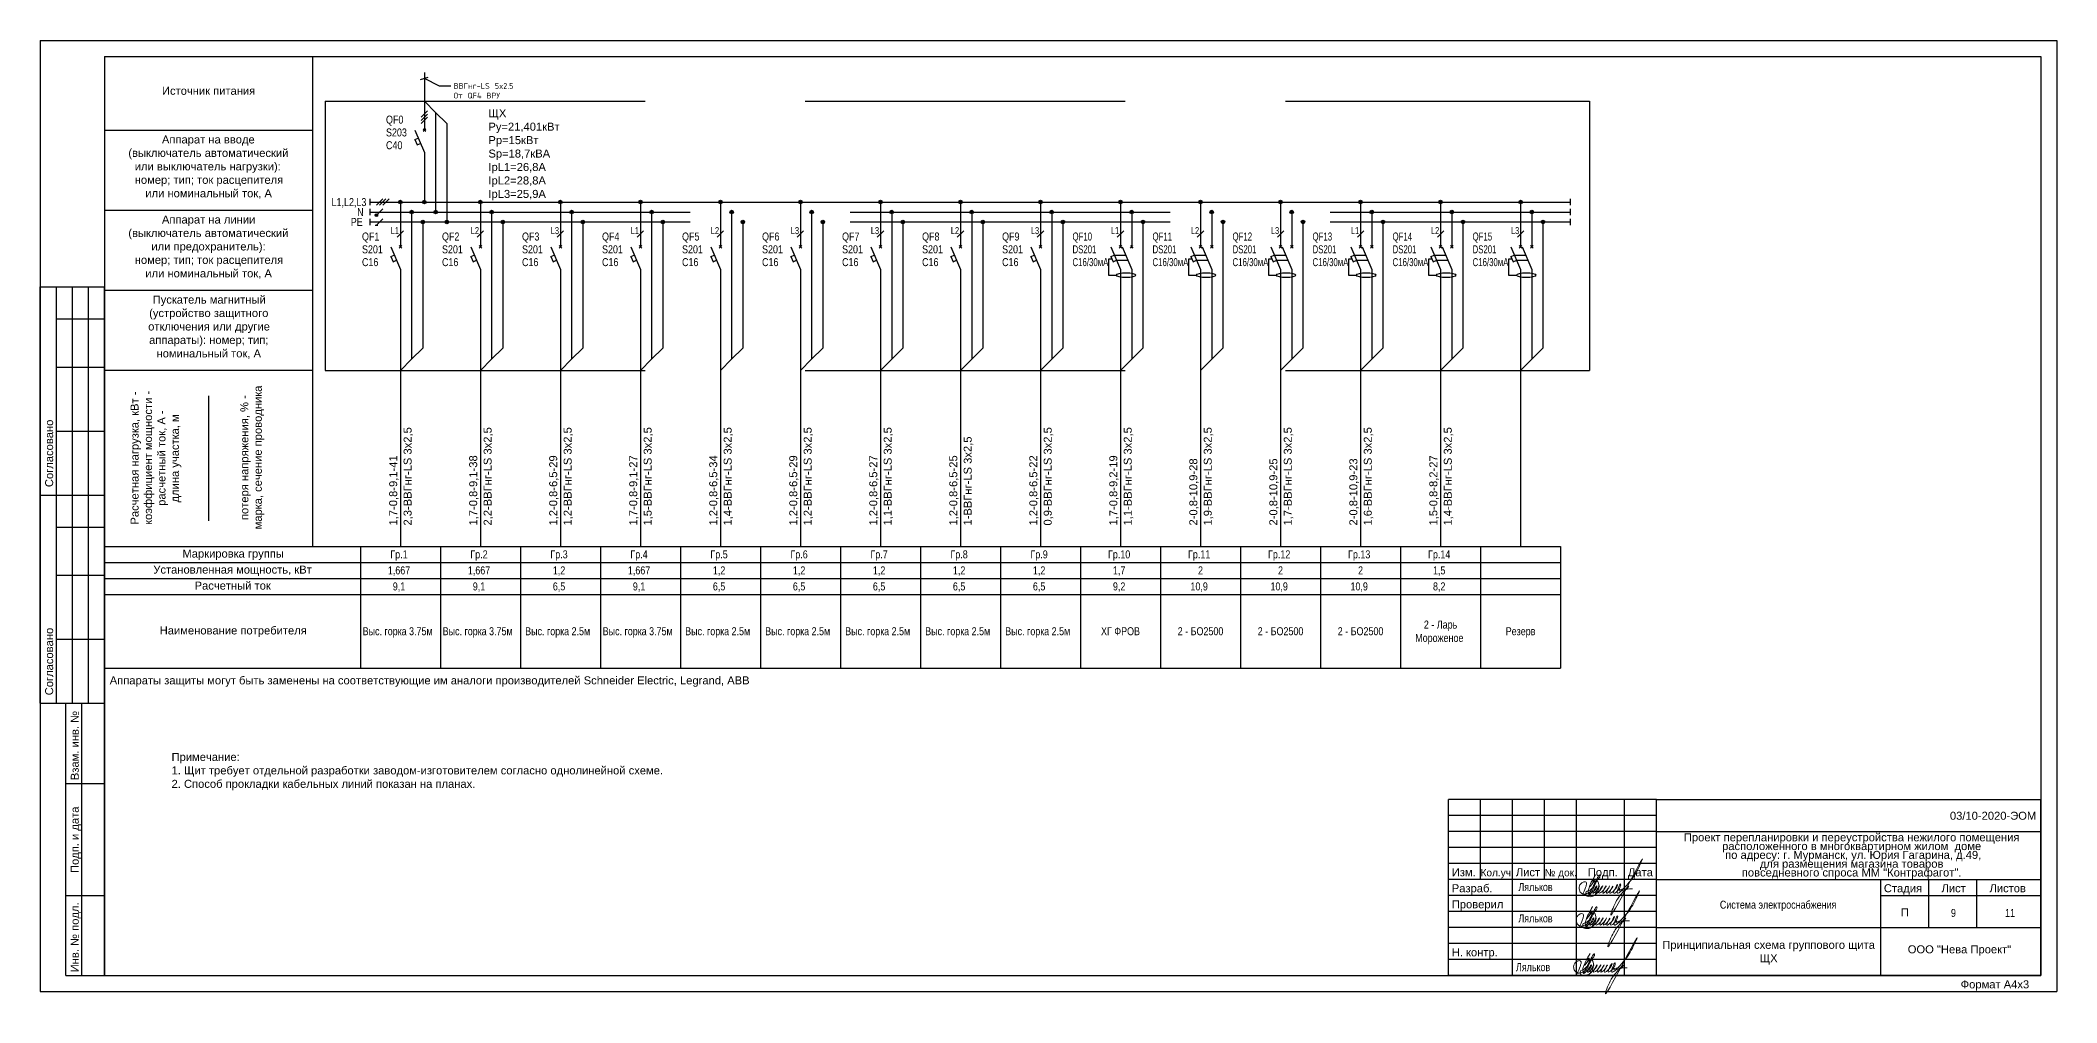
# Model space of a CAD drawing. Header units: metres. Extents: x -472 to 201, y -446 to -235.
# Drawn here: x 130.7 to 193.7, y -430.9 to -400.8 of the extents above; entities that cross this region are included whole.
import ezdxf
from ezdxf import colors
from ezdxf.entities.mleader import LeaderData, LeaderLine
from ezdxf.enums import TextEntityAlignment as Align
from ezdxf.math import Vec2, Vec3

# ---------------------------------------------------------------- set-up
doc = ezdxf.new("R2010")
doc.units = ezdxf.units.M
doc.header["$MEASUREMENT"] = 0
doc.linetypes.add('Elproject1', pattern=[15, 10, -5])
doc.layers.add('Elproject', color=7, linetype='Continuous')
doc.layers.add('Level 63', color=7, linetype='Continuous', lineweight=0)
doc.styles.add('Elproject', font='arial.ttf')
doc.styles.get("Standard").update_dxf_attribs({"font": 'txt.shx'})
doc.styles.add('Style-Arial', font='arial.ttf')

# ---------------------------------------------------------------- blocks, each defined once
blk = doc.blocks.new('Block_switch_line')
for p, q in [((0, 0), (0, -4)), ((-3, -4), (0, -11)), ((0, -11), (0, -14.5))]:
    blk.add_line(p, q)
blk = doc.blocks.new('Block_switch')
for p, q in [((-0.4, -4.4), (0.4, -3.6)), ((-0.4, -3.6), (0.4, -4.4))]:
    blk.add_line(p, q)
blk.add_blockref('Block_switch_line', (0, 0))
blk = doc.blocks.new('Block_automatic')
for p, q in [((-3, -7), (-1.91, -6.53)), ((-3, -7), (-2.3, -8.63)), ((-2.3, -8.63), (-1.21, -8.17))]:
    blk.add_line(p, q)
blk.add_blockref('Block_switch', (0, 0))
blk = doc.blocks.new('Block_dot')
blk.add_hatch(color=256).paths.add_polyline_path([(0.55, 0, 1), (-0.55, 0, 1)])
blk.add_circle((0, 0), 0.55)
blk = doc.blocks.new('Block_diff_automatic')
for p, q in [((-2.65, -7.82), (-3.75, -7.82)), ((-3.75, -7.82), (-3.75, -12.82)), ((-3, -7), (-1.91, -6.53)), ((-3, -7), (-2.3, -8.63)), ((-2.3, -8.63), (-1.21, -8.17)), ((-1.91, -6.53), (1.59, -6.53)), ((-1.21, -8.17), (2.29, -8.17)), ((-3.75, -12.82), (-1.25, -12.82))]:
    blk.add_line(p, q)
blk.add_ellipse((1.75, -12.82), major_axis=(3, 0), ratio=0.25)
for p in [(0, 0), (3.5, 0)]:
    blk.add_blockref('Block_switch', p)
blk = doc.blocks.new('_Oblique')
at = {"color": 0, "linetype": 'ByBlock', "lineweight": -2}
blk.add_line((0.5, 0.5), (-0.5, -0.5), dxfattribs=at)

msp = doc.modelspace()

# ---------------------------------------------------------------- hatches: boundary and pattern name
at = {"layer": 'Elproject'}
msp.add_hatch(color=256, dxfattribs=at).paths.add_polyline_path([(141.216, -406.265, 1), (141.136, -406.265, 1)])

# ---------------------------------------------------------------- linework, layer by layer
at = {"color": 5, "linetype": 'Continuous', "lineweight": 0}
for points in [[(178.856, -427.492), (178.958, -427.257), (178.984, -427.163), (178.984, -427.11), (178.952, -427.079), (178.903, -427.079), (178.826, -427.124), (178.771, -427.193), (178.756, -427.234), (178.756, -427.302), (178.774, -427.366), (178.816, -427.427), (178.866, -427.455), (178.932, -427.466), (179, -427.448), (179.059, -427.421), (179.099, -427.39), (179.17, -427.267), (179.237, -427.131), (179.29, -427.02), (179.347, -426.923), (179.384, -426.871), (179.401, -426.866), (179.408, -426.891), (179.397, -426.932), (179.364, -426.977), (179.173, -427.346), (179.112, -427.451), (179.067, -427.477), (179.055, -427.456), (179.049, -427.435), (179.042, -427.359), (179.075, -427.236), (179.169, -427.029), (179.268, -426.859), (179.171, -427.056), (179.234, -427.001), (179.105, -427.224), (179.206, -427.093), (179.28, -427.05), (179.336, -427.065), (179.363, -427.125), (179.371, -427.222), (179.3, -427.445), (179.212, -427.51), (179.148, -427.536), (179.049, -427.54), (178.98, -427.511), (178.967, -427.489), (178.96, -427.439), (178.974, -427.387), (179.049, -427.36), (179.202, -427.223), (179.087, -427.45), (179.146, -427.416), (179.3, -427.261), (179.312, -427.216), (179.187, -427.433), (179.32, -427.332), (179.389, -427.209), (179.271, -427.442), (179.433, -427.315), (179.492, -427.209), (179.368, -427.427), (179.534, -427.321), (179.601, -427.209), (179.491, -427.429), (179.661, -427.292), (179.709, -427.209), (179.607, -427.426), (179.805, -427.234), (179.809, -427.222), (179.711, -427.414), (179.955, -427.187), (179.958, -427.177), (179.834, -427.417), (180.053, -427.187), (180.053, -427.158), (179.944, -427.406), (180.244, -427.181), (180.588, -426.688), (180.723, -426.397), (179.745, -428.09), (179.928, -427.658), (180.153, -427.368), (180.306, -427.215), (180.251, -427.311), (179.981, -427.343), (180.423, -427.301)], [(178.762, -428.488), (178.865, -428.254), (178.89, -428.16), (178.89, -428.106), (178.859, -428.075), (178.809, -428.075), (178.732, -428.12), (178.677, -428.19), (178.663, -428.23), (178.663, -428.299), (178.68, -428.362), (178.723, -428.423), (178.772, -428.451), (178.839, -428.462), (178.907, -428.444), (178.965, -428.418), (179.005, -428.387), (179.077, -428.263), (179.143, -428.127), (179.197, -428.017), (179.253, -427.919), (179.29, -427.867), (179.307, -427.862), (179.314, -427.887), (179.303, -427.928), (179.271, -427.973), (179.079, -428.342), (179.019, -428.447), (178.973, -428.473), (178.961, -428.452), (178.955, -428.431), (178.948, -428.356), (178.981, -428.232), (179.076, -428.025), (179.174, -427.855), (179.077, -428.052), (179.14, -427.997), (179.011, -428.22), (179.112, -428.089), (179.186, -428.046), (179.243, -428.062), (179.269, -428.122), (179.277, -428.219), (179.206, -428.441), (179.119, -428.506), (179.054, -428.533), (178.955, -428.536), (178.886, -428.507), (178.874, -428.486), (178.866, -428.435), (178.88, -428.384), (178.956, -428.356), (179.108, -428.219), (178.993, -428.446), (179.052, -428.412), (179.207, -428.258), (179.219, -428.212), (179.094, -428.429), (179.227, -428.328), (179.295, -428.205), (179.178, -428.438), (179.339, -428.311), (179.398, -428.205), (179.275, -428.423), (179.441, -428.317), (179.507, -428.205), (179.397, -428.425), (179.567, -428.289), (179.615, -428.205), (179.513, -428.422), (179.711, -428.23), (179.716, -428.218), (179.617, -428.41), (179.861, -428.183), (179.864, -428.173), (179.74, -428.414), (179.959, -428.183), (179.959, -428.154), (179.85, -428.402), (180.15, -428.177), (180.494, -427.684), (180.629, -427.393), (179.652, -429.087), (179.835, -428.655), (180.059, -428.364), (180.213, -428.211), (180.157, -428.307), (179.887, -428.339), (180.33, -428.297)], [(178.686, -429.955), (178.789, -429.721), (178.814, -429.627), (178.814, -429.573), (178.783, -429.542), (178.734, -429.542), (178.656, -429.587), (178.602, -429.657), (178.587, -429.697), (178.587, -429.766), (178.604, -429.829), (178.647, -429.89), (178.696, -429.918), (178.763, -429.929), (178.831, -429.911), (178.89, -429.885), (178.93, -429.854), (179.001, -429.73), (179.067, -429.594), (179.121, -429.484), (179.177, -429.386), (179.214, -429.334), (179.232, -429.329), (179.239, -429.354), (179.228, -429.395), (179.195, -429.44), (179.004, -429.809), (178.943, -429.914), (178.898, -429.94), (178.885, -429.919), (178.88, -429.898), (178.872, -429.823), (178.905, -429.699), (179, -429.492), (179.098, -429.322), (179.001, -429.519), (179.065, -429.464), (178.936, -429.687), (179.036, -429.556), (179.111, -429.513), (179.167, -429.529), (179.194, -429.589), (179.202, -429.686), (179.131, -429.908), (179.043, -429.973), (178.979, -430), (178.879, -430.003), (178.811, -429.974), (178.798, -429.953), (178.79, -429.902), (178.804, -429.851), (178.88, -429.823), (179.033, -429.686), (178.917, -429.913), (178.977, -429.879), (179.131, -429.725), (179.143, -429.679), (179.018, -429.896), (179.151, -429.795), (179.219, -429.672), (179.102, -429.905), (179.264, -429.778), (179.322, -429.672), (179.199, -429.89), (179.365, -429.784), (179.432, -429.672), (179.322, -429.892), (179.492, -429.756), (179.539, -429.672), (179.438, -429.889), (179.635, -429.697), (179.64, -429.685), (179.542, -429.877), (179.786, -429.65), (179.788, -429.64), (179.664, -429.881), (179.883, -429.65), (179.883, -429.621), (179.774, -429.869), (180.074, -429.644), (180.419, -429.151), (180.554, -428.86), (179.576, -430.554), (179.759, -430.122), (179.984, -429.831), (180.137, -429.678), (180.081, -429.774), (179.811, -429.806), (180.254, -429.764)]]:
    msp.add_spline(points, degree=3, dxfattribs=at)
at = {"layer": 'Elproject'}
for p, q in [((130.676, -400.805), (193.676, -400.805)), ((130.676, -400.805), (130.676, -430.505)), ((132.676, -401.305), (139.176, -401.305)), ((132.676, -401.305), (132.676, -403.605)), ((132.676, -401.305), (193.176, -401.305)), ((132.676, -401.305), (132.676, -430.005)), ((139.176, -401.305), (139.176, -403.605)), ((193.176, -401.305), (193.176, -430.005)), ((193.676, -400.805), (193.676, -430.505)), ((142.676, -401.805), (142.676, -403.205)), ((142.576, -403.205), (142.776, -403.005)), ((142.576, -403.305), (142.776, -403.105)), ((142.676, -402.705), (143.026, -403.055)), ((143.026, -403.055), (143.026, -406.165)), ((143.026, -403.055), (143.376, -403.405)), ((132.676, -403.605), (139.176, -403.605)), ((132.676, -403.605), (132.676, -406.105)), ((139.176, -403.605), (139.176, -406.105)), ((142.576, -403.405), (142.776, -403.205)), ((143.376, -403.405), (143.376, -406.475)), ((142.676, -404.655), (142.676, -405.855)), ((132.676, -406.105), (139.176, -406.105)), ((132.676, -406.105), (132.676, -408.605)), ((139.176, -406.105), (139.176, -408.605)), ((140.976, -405.755), (140.976, -405.955)), ((140.976, -405.855), (178.476, -405.855)), ((140.976, -406.065), (140.976, -406.265)), ((141.176, -405.955), (141.376, -405.755)), ((141.176, -406.265), (141.376, -406.065)), ((141.276, -405.955), (141.476, -405.755)), ((141.376, -405.955), (141.576, -405.755)), ((141.926, -405.855), (141.926, -406.855)), ((142.276, -406.165), (142.276, -410.765)), ((144.426, -405.855), (144.426, -406.855)), ((144.776, -406.165), (144.776, -410.765)), ((146.926, -405.855), (146.926, -406.855)), ((147.276, -406.165), (147.276, -410.765)), ((149.426, -405.855), (149.426, -406.855)), ((149.776, -406.165), (149.776, -410.765)), ((151.926, -405.855), (151.926, -406.855)), ((152.276, -406.165), (152.276, -410.765)), ((154.426, -405.855), (154.426, -406.855)), ((154.776, -406.165), (154.776, -410.765)), ((156.926, -405.855), (156.926, -406.855)), ((157.276, -406.165), (157.276, -410.765)), ((159.426, -405.855), (159.426, -406.855)), ((159.776, -406.165), (159.776, -410.765)), ((161.926, -405.855), (161.926, -406.855)), ((162.276, -406.165), (162.276, -410.765)), ((164.426, -405.855), (164.426, -406.855)), ((164.776, -406.165), (164.776, -406.855)), ((166.926, -405.855), (166.926, -406.855)), ((167.276, -406.165), (167.276, -406.855)), ((169.426, -405.855), (169.426, -406.855)), ((169.776, -406.165), (169.776, -406.855)), ((171.926, -405.855), (171.926, -406.855)), ((172.276, -406.165), (172.276, -406.855)), ((174.426, -405.855), (174.426, -406.855)), ((174.776, -406.165), (174.776, -406.855)), ((176.926, -405.855), (176.926, -406.855)), ((177.276, -406.165), (177.276, -406.855)), ((178.476, -405.755), (178.476, -405.955)), ((178.476, -406.065), (178.476, -406.265)), ((140.976, -406.375), (140.976, -406.575)), ((141.136, -406.575), (141.216, -406.575)), ((141.176, -406.575), (141.376, -406.375)), ((141.826, -406.955), (142.026, -406.755)), ((142.626, -406.475), (142.626, -410.415)), ((144.326, -406.955), (144.526, -406.755)), ((145.126, -406.475), (145.126, -410.415)), ((146.826, -406.955), (147.026, -406.755)), ((147.626, -406.475), (147.626, -410.415)), ((149.326, -406.955), (149.526, -406.755)), ((150.126, -406.475), (150.126, -410.415)), ((151.826, -406.955), (152.026, -406.755)), ((152.626, -406.475), (152.626, -410.415)), ((154.326, -406.955), (154.526, -406.755)), ((155.126, -406.475), (155.126, -410.415)), ((156.826, -406.955), (157.026, -406.755)), ((157.626, -406.475), (157.626, -410.415)), ((159.326, -406.955), (159.526, -406.755)), ((160.126, -406.475), (160.126, -410.415)), ((161.826, -406.955), (162.026, -406.755)), ((162.626, -406.475), (162.626, -410.415)), ((164.326, -406.955), (164.526, -406.755)), ((165.126, -406.475), (165.126, -410.415)), ((166.826, -406.955), (167.026, -406.755)), ((167.626, -406.475), (167.626, -410.415)), ((169.326, -406.955), (169.526, -406.755)), ((170.126, -406.475), (170.126, -410.415)), ((171.826, -406.955), (172.026, -406.755)), ((172.626, -406.475), (172.626, -410.415)), ((174.326, -406.955), (174.526, -406.755)), ((175.126, -406.475), (175.126, -410.415)), ((176.826, -406.955), (177.026, -406.755)), ((177.626, -406.475), (177.626, -410.415)), ((178.476, -406.375), (178.476, -406.575)), ((130.676, -408.505), (132.676, -408.505)), ((130.676, -415.005), (130.676, -408.505)), ((131.176, -415.005), (131.176, -408.505)), ((131.676, -415.005), (131.676, -408.505)), ((132.176, -415.005), (132.176, -408.505)), ((132.676, -415.005), (132.676, -408.505)), ((132.676, -408.605), (139.176, -408.605)), ((132.676, -408.605), (132.676, -411.105)), ((139.176, -408.605), (139.176, -411.105)), ((141.926, -408.305), (141.926, -416.605)), ((144.426, -408.305), (144.426, -416.605)), ((146.926, -408.305), (146.926, -416.605)), ((149.426, -408.305), (149.426, -416.605)), ((151.926, -408.305), (151.926, -416.605)), ((154.426, -408.305), (154.426, -416.605)), ((156.926, -408.305), (156.926, -416.605)), ((159.426, -408.305), (159.426, -416.605)), ((161.926, -408.305), (161.926, -416.605)), ((164.426, -408.305), (164.426, -416.605)), ((164.776, -408.305), (164.776, -410.765)), ((166.926, -408.305), (166.926, -416.605)), ((167.276, -408.305), (167.276, -410.765)), ((169.426, -408.305), (169.426, -416.605)), ((169.776, -408.305), (169.776, -410.765)), ((171.926, -408.305), (171.926, -416.605)), ((172.276, -408.305), (172.276, -410.765)), ((174.426, -408.305), (174.426, -416.605)), ((174.776, -408.305), (174.776, -410.765)), ((176.926, -408.305), (176.926, -416.605)), ((177.276, -408.305), (177.276, -410.765)), ((131.176, -409.505), (132.676, -409.505)), ((142.276, -410.765), (142.626, -410.415)), ((144.776, -410.765), (145.126, -410.415)), ((147.276, -410.765), (147.626, -410.415)), ((149.776, -410.765), (150.126, -410.415)), ((152.276, -410.765), (152.626, -410.415)), ((154.776, -410.765), (155.126, -410.415)), ((157.276, -410.765), (157.626, -410.415)), ((159.776, -410.765), (160.126, -410.415)), ((162.276, -410.765), (162.626, -410.415)), ((164.776, -410.765), (165.126, -410.415)), ((167.276, -410.765), (167.626, -410.415)), ((169.776, -410.765), (170.126, -410.415)), ((172.276, -410.765), (172.626, -410.415)), ((174.776, -410.765), (175.126, -410.415)), ((177.276, -410.765), (177.626, -410.415)), ((131.176, -411.005), (132.676, -411.005)), ((132.676, -411.105), (139.176, -411.105)), ((132.676, -411.105), (132.676, -416.605)), ((139.176, -411.105), (139.176, -416.605)), ((141.926, -411.115), (142.276, -410.765)), ((144.426, -411.115), (144.776, -410.765)), ((146.926, -411.115), (147.276, -410.765)), ((149.426, -411.115), (149.776, -410.765)), ((151.926, -411.115), (152.276, -410.765)), ((154.426, -411.115), (154.776, -410.765)), ((156.926, -411.115), (157.276, -410.765)), ((159.426, -411.115), (159.776, -410.765)), ((161.926, -411.115), (162.276, -410.765)), ((164.426, -411.115), (164.776, -410.765)), ((166.926, -411.115), (167.276, -410.765)), ((169.426, -411.115), (169.776, -410.765)), ((171.926, -411.115), (172.276, -410.765)), ((174.426, -411.115), (174.776, -410.765)), ((176.926, -411.115), (177.276, -410.765)), ((135.926, -411.905), (135.926, -415.805)), ((131.176, -413.005), (132.676, -413.005)), ((130.676, -415.005), (132.676, -415.005)), ((130.676, -421.505), (130.676, -415.005)), ((130.676, -415.005), (132.676, -415.005)), ((131.176, -421.505), (131.176, -415.005)), ((131.676, -421.505), (131.676, -415.005)), ((132.176, -421.505), (132.176, -415.005)), ((132.676, -421.505), (132.676, -415.005)), ((131.176, -416.005), (132.676, -416.005)), ((132.676, -416.605), (139.176, -416.605)), ((132.676, -416.605), (132.676, -422.705)), ((139.176, -416.605), (140.676, -416.605)), ((140.676, -416.605), (140.676, -420.405)), ((140.676, -416.605), (143.176, -416.605)), ((143.176, -416.605), (143.176, -420.405)), ((143.176, -416.605), (145.676, -416.605)), ((145.676, -416.605), (145.676, -420.405)), ((145.676, -416.605), (148.176, -416.605)), ((148.176, -416.605), (148.176, -420.405)), ((148.176, -416.605), (150.676, -416.605)), ((150.676, -416.605), (150.676, -420.405)), ((150.676, -416.605), (153.176, -416.605)), ((153.176, -416.605), (153.176, -420.405)), ((153.176, -416.605), (155.676, -416.605)), ((155.676, -416.605), (155.676, -420.405)), ((155.676, -416.605), (158.176, -416.605)), ((158.176, -416.605), (158.176, -420.405)), ((158.176, -416.605), (160.676, -416.605)), ((160.676, -416.605), (160.676, -420.405)), ((160.676, -416.605), (163.176, -416.605)), ((163.176, -416.605), (163.176, -420.405)), ((163.176, -416.605), (165.676, -416.605)), ((165.676, -416.605), (165.676, -420.405)), ((165.676, -416.605), (168.176, -416.605)), ((168.176, -416.605), (168.176, -420.405)), ((168.176, -416.605), (170.676, -416.605)), ((170.676, -416.605), (170.676, -420.405)), ((170.676, -416.605), (173.176, -416.605)), ((173.176, -416.605), (173.176, -420.405)), ((173.176, -416.605), (175.676, -416.605)), ((175.676, -416.605), (175.676, -420.405)), ((175.676, -416.605), (178.176, -416.605)), ((178.176, -416.605), (178.176, -420.405)), ((131.176, -417.505), (132.676, -417.505)), ((132.676, -417.105), (140.676, -417.105)), ((132.676, -417.605), (140.676, -417.605)), ((140.676, -417.105), (143.176, -417.105)), ((140.676, -417.605), (143.176, -417.605)), ((143.176, -417.105), (145.676, -417.105)), ((143.176, -417.605), (145.676, -417.605)), ((145.676, -417.105), (148.176, -417.105)), ((145.676, -417.605), (148.176, -417.605)), ((148.176, -417.105), (150.676, -417.105)), ((148.176, -417.605), (150.676, -417.605)), ((150.676, -417.105), (153.176, -417.105)), ((150.676, -417.605), (153.176, -417.605)), ((153.176, -417.105), (155.676, -417.105)), ((153.176, -417.605), (155.676, -417.605)), ((155.676, -417.105), (158.176, -417.105)), ((155.676, -417.605), (158.176, -417.605)), ((158.176, -417.105), (160.676, -417.105)), ((158.176, -417.605), (160.676, -417.605)), ((160.676, -417.105), (163.176, -417.105)), ((160.676, -417.605), (163.176, -417.605)), ((163.176, -417.105), (165.676, -417.105)), ((163.176, -417.605), (165.676, -417.605)), ((165.676, -417.105), (168.176, -417.105)), ((165.676, -417.605), (168.176, -417.605)), ((168.176, -417.105), (170.676, -417.105)), ((168.176, -417.605), (170.676, -417.605)), ((170.676, -417.105), (173.176, -417.105)), ((170.676, -417.605), (173.176, -417.605)), ((173.176, -417.105), (175.676, -417.105)), ((173.176, -417.605), (175.676, -417.605)), ((175.676, -417.105), (178.176, -417.105)), ((175.676, -417.605), (178.176, -417.605)), ((132.676, -418.105), (140.676, -418.105)), ((140.676, -418.105), (143.176, -418.105)), ((143.176, -418.105), (145.676, -418.105)), ((145.676, -418.105), (148.176, -418.105)), ((148.176, -418.105), (150.676, -418.105)), ((150.676, -418.105), (153.176, -418.105)), ((153.176, -418.105), (155.676, -418.105)), ((155.676, -418.105), (158.176, -418.105)), ((158.176, -418.105), (160.676, -418.105)), ((160.676, -418.105), (163.176, -418.105)), ((163.176, -418.105), (165.676, -418.105)), ((165.676, -418.105), (168.176, -418.105)), ((168.176, -418.105), (170.676, -418.105)), ((170.676, -418.105), (173.176, -418.105)), ((173.176, -418.105), (175.676, -418.105)), ((175.676, -418.105), (178.176, -418.105)), ((131.176, -419.505), (132.676, -419.505)), ((132.676, -420.405), (140.676, -420.405)), ((140.676, -420.405), (143.176, -420.405)), ((143.176, -420.405), (145.676, -420.405)), ((145.676, -420.405), (148.176, -420.405)), ((148.176, -420.405), (150.676, -420.405)), ((150.676, -420.405), (153.176, -420.405)), ((153.176, -420.405), (155.676, -420.405)), ((155.676, -420.405), (158.176, -420.405)), ((158.176, -420.405), (160.676, -420.405)), ((160.676, -420.405), (163.176, -420.405)), ((163.176, -420.405), (165.676, -420.405)), ((165.676, -420.405), (168.176, -420.405)), ((168.176, -420.405), (170.676, -420.405)), ((170.676, -420.405), (173.176, -420.405)), ((173.176, -420.405), (175.676, -420.405)), ((175.676, -420.405), (178.176, -420.405)), ((130.676, -421.505), (132.676, -421.505)), ((131.476, -421.505), (132.676, -421.505)), ((131.476, -430.005), (131.476, -421.505)), ((131.976, -430.005), (131.976, -421.505)), ((132.676, -430.005), (132.676, -421.505)), ((131.476, -424.005), (132.676, -424.005)), ((181.176, -424.505), (174.676, -424.505)), ((174.676, -430.005), (174.676, -424.505)), ((175.676, -427.005), (175.676, -424.505)), ((176.676, -430.005), (176.676, -424.505)), ((177.676, -427.005), (177.676, -424.505)), ((178.676, -430.005), (178.676, -424.505)), ((180.176, -430.005), (180.176, -424.505)), ((181.176, -424.505), (193.176, -424.505)), ((181.176, -430.005), (181.176, -424.505)), ((193.176, -430.005), (193.176, -424.505)), ((181.176, -425.005), (174.676, -425.005)), ((181.176, -425.505), (174.676, -425.505)), ((181.176, -425.505), (193.176, -425.505)), ((181.176, -426.005), (174.676, -426.005)), ((181.176, -426.505), (174.676, -426.505)), ((181.176, -427.005), (174.676, -427.005)), ((181.176, -427.005), (193.176, -427.005)), ((188.176, -427.005), (188.176, -430.005)), ((189.676, -427.005), (189.676, -428.505)), ((191.176, -427.005), (191.176, -428.505)), ((131.476, -427.505), (132.676, -427.505)), ((181.176, -427.505), (174.676, -427.505)), ((188.176, -427.505), (193.176, -427.505)), ((181.176, -428.005), (174.676, -428.005)), ((181.176, -428.505), (174.676, -428.505)), ((181.176, -429.005), (174.676, -429.005)), ((181.176, -428.505), (193.176, -428.505)), ((181.176, -429.505), (174.676, -429.505)), ((131.476, -430.005), (132.676, -430.005)), ((132.676, -430.005), (193.176, -430.005)), ((193.176, -430.005), (174.676, -430.005)), ((130.676, -430.505), (193.676, -430.505))]:
    msp.add_line(p, q, dxfattribs=at)
at = {"layer": 'Elproject', "color": 7, "linetype": 'Elproject1'}
for p, q in [((139.576, -402.705), (179.076, -402.705)), ((139.576, -402.705), (139.576, -411.115)), ((179.076, -402.705), (179.076, -411.115)), ((140.976, -406.165), (178.476, -406.165)), ((140.976, -406.475), (178.476, -406.475)), ((139.576, -411.115), (179.076, -411.115))]:
    msp.add_line(p, q, dxfattribs=at)
at = {"layer": 'Elproject'}
msp.add_circle((141.176, -406.265), 0.04, dxfattribs=at)

# ---------------------------------------------------------------- block references
at = {"layer": 'Elproject', "xscale": 0.1, "yscale": 0.1, "zscale": 0.1}
for name, p in [('Block_automatic', (142.676, -403.205)), ('Block_dot', (141.926, -405.855)), ('Block_dot', (142.276, -406.165)), ('Block_dot', (142.676, -405.855)), ('Block_dot', (143.026, -406.165)), ('Block_dot', (144.426, -405.855)), ('Block_dot', (144.776, -406.165)), ('Block_dot', (146.926, -405.855)), ('Block_dot', (147.276, -406.165)), ('Block_dot', (149.426, -405.855)), ('Block_dot', (149.776, -406.165)), ('Block_dot', (151.926, -405.855)), ('Block_dot', (152.276, -406.165)), ('Block_dot', (154.426, -405.855)), ('Block_dot', (154.776, -406.165)), ('Block_dot', (156.926, -405.855)), ('Block_dot', (157.276, -406.165)), ('Block_dot', (159.426, -405.855)), ('Block_dot', (159.776, -406.165)), ('Block_dot', (161.926, -405.855)), ('Block_dot', (162.276, -406.165)), ('Block_dot', (164.426, -405.855)), ('Block_dot', (164.776, -406.165)), ('Block_dot', (166.926, -405.855)), ('Block_dot', (167.276, -406.165)), ('Block_dot', (169.426, -405.855)), ('Block_dot', (169.776, -406.165)), ('Block_dot', (171.926, -405.855)), ('Block_dot', (172.276, -406.165)), ('Block_dot', (174.426, -405.855)), ('Block_dot', (174.776, -406.165)), ('Block_dot', (176.926, -405.855)), ('Block_dot', (177.276, -406.165)), ('Block_automatic', (141.926, -406.855)), ('Block_dot', (142.626, -406.475)), ('Block_dot', (143.376, -406.475)), ('Block_automatic', (144.426, -406.855)), ('Block_dot', (145.126, -406.475)), ('Block_automatic', (146.926, -406.855)), ('Block_dot', (147.626, -406.475)), ('Block_automatic', (149.426, -406.855)), ('Block_dot', (150.126, -406.475)), ('Block_automatic', (151.926, -406.855)), ('Block_dot', (152.626, -406.475)), ('Block_automatic', (154.426, -406.855)), ('Block_dot', (155.126, -406.475)), ('Block_automatic', (156.926, -406.855)), ('Block_dot', (157.626, -406.475)), ('Block_automatic', (159.426, -406.855)), ('Block_dot', (160.126, -406.475)), ('Block_automatic', (161.926, -406.855)), ('Block_dot', (162.626, -406.475)), ('Block_diff_automatic', (164.426, -406.855)), ('Block_dot', (165.126, -406.475)), ('Block_diff_automatic', (166.926, -406.855)), ('Block_dot', (167.626, -406.475)), ('Block_diff_automatic', (169.426, -406.855)), ('Block_dot', (170.126, -406.475)), ('Block_diff_automatic', (171.926, -406.855)), ('Block_dot', (172.626, -406.475)), ('Block_diff_automatic', (174.426, -406.855)), ('Block_dot', (175.126, -406.475)), ('Block_diff_automatic', (176.926, -406.855)), ('Block_dot', (177.626, -406.475))]:
    msp.add_blockref(name, p, dxfattribs=at)

# ---------------------------------------------------------------- texts
at = {"color": 7, "linetype": 'Continuous', "lineweight": 13, "style": 'Style-Arial'}
msp.add_text('03/10-2020-ЭОМ', height=0.25, dxfattribs=at).set_placement((191.689, -424.891), align=Align.TOP_CENTER)
at = {"color": 7, "lineweight": 13, "style": 'Style-Arial', "width": 0.8}
for p in [(176.858, -427.117), (176.858, -428.096), (176.782, -429.619)]:
    msp.add_text('Ляльков', height=0.25, dxfattribs=at).set_placement(p, align=Align.TOP_LEFT)
at = {"color": 7, "linetype": 'Continuous', "lineweight": 0, "style": 'Style-Arial', "width": 0.8}
for s, p in [('9', (190.45, -427.927)), ('11', (192.217, -427.927))]:
    msp.add_text(s, height=0.25, dxfattribs=at).set_placement(p, align=Align.TOP_CENTER)
at = {"color": 7, "linetype": 'Continuous', "lineweight": 13, "style": 'Style-Arial'}
msp.add_text('ООО "Нева Проект"', height=0.25, dxfattribs=at).set_placement((189.023, -429.062), align=Align.TOP_LEFT)
at = {"color": 7, "linetype": 'Continuous', "lineweight": 13, "insert": (187.27, -425.563), "char_height": 0.25, "attachment_point": 2, "line_spacing_factor": 0.66, "style": 'Style-Arial'}
msp.add_mtext('Проект перепланировки и переустройства нежилого помещения \\Pрасположенного в многоквартирном жилом  доме \\P по адресу: г. Мурманск, ул. Юрия Гагарина, д.49,\\Pдля размещения магазина товаров \\Pповседневного спроса ММ "Контрафагот".', dxfattribs=at)
at = {"color": 7, "linetype": 'Continuous', "lineweight": 0, "insert": (184.973, -427.831), "char_height": 0.25, "attachment_point": 5, "line_spacing_factor": 0.9, "style": 'Style-Arial'}
msp.add_mtext('{\\W0.8;Система электроснабжения}', dxfattribs=at)
at = {"layer": 'Elproject', "style": 'Elproject'}
for s, height, p in [('Источник питания', 0.25, (134.476, -402.505)), ('ЩХ', 0.25, (144.676, -403.205)), ('Аппарат на вводе', 0.25, (134.476, -404.025)), ('Pу=21,401кВт', 0.25, (144.676, -403.625)), ('Pр=15кВт', 0.25, (144.676, -404.045)), ('(выключатель автоматический', 0.25, (133.426, -404.445)), ('Sр=18,7кВА', 0.25, (144.676, -404.465)), ('или выключатель нагрузки): ', 0.25, (133.626, -404.865)), ('номер; тип; ток расцепителя', 0.25, (133.626, -405.285)), ('IрL1=26,8А', 0.25, (144.676, -404.885)), ('IрL2=28,8А', 0.25, (144.676, -405.305)), ('или номинальный ток, А', 0.25, (133.956, -405.705)), ('IрL3=25,9А', 0.25, (144.676, -405.725)), ('Аппарат на линии', 0.25, (134.476, -406.525)), ('(выключатель автоматический', 0.25, (133.426, -406.945)), ('номер; тип; ток расцепителя', 0.25, (133.626, -407.785)), ('или предохранитель):', 0.25, (134.146, -407.365)), ('или номинальный ток, А', 0.25, (133.956, -408.205)), ('Пускатель магнитный', 0.25, (134.186, -409.025)), ('(устройство защитного', 0.25, (134.076, -409.445)), ('отключения или другие', 0.25, (134.046, -409.865)), ('аппараты): номер; тип;', 0.25, (134.076, -410.285)), ('номинальный ток, А', 0.25, (134.306, -410.705)), ('Маркировка группы', 0.25, (135.116, -416.955)), ('Установленная мощность, кВт', 0.25, (134.206, -417.455)), ('Расчетный ток', 0.25, (135.496, -417.955)), ('Наименование потребителя', 0.25, (134.406, -419.355)), ('Аппараты защиты могут быть заменены на соответствующие им аналоги производителей Schneider Electric, Legrand, ABB ', 0.25, (132.844, -420.914)), ('Примечание:', 0.25, (134.776, -423.305)), ('2. Способ прокладки кабельных линий показан на планах.', 0.25, (134.776, -424.145)), ('1. Щит требует отдельной разработки заводом-изготовителем согласно однолинейной схеме.', 0.25, (134.776, -423.725)), ('Изм.', 0.25, (174.776, -426.905)), ('Разраб.', 0.25, (174.776, -427.405)), ('Кол.уч.', 0.225, (175.676, -426.905)), ('Лист', 0.25, (176.776, -426.905)), ('№ док.', 0.225, (177.676, -426.905)), ('Подп.', 0.25, (179.026, -426.905)), ('Дата', 0.25, (180.276, -426.905)), ('Проверил', 0.25, (174.776, -427.905)), ('Стадия', 0.25, (188.276, -427.405)), ('Лист', 0.25, (190.076, -427.405)), ('Листов', 0.25, (191.576, -427.405)), ('Принципиальная схема группового щита', 0.25, (181.354, -429.172)), ('Н. контр.', 0.25, (174.776, -429.405)), ('ЩХ', 0.25, (184.396, -429.589)), ('Формат А4х3', 0.25, (190.676, -430.405))]:
    msp.add_text(s, height=height, dxfattribs=at).set_placement(p)
for s, height, width, p in [('QF0', 0.25, 0.8, (141.476, -403.405)), ('S203', 0.25, 0.8, (141.476, -403.805)), ('C40', 0.25, 0.8, (141.476, -404.205)), ('L1,L2,L3', 0.25, 0.8, (139.776, -405.98)), ('N', 0.25, 0.8, (140.576, -406.29)), ('PE', 0.25, 0.8, (140.376, -406.6)), ('QF1', 0.25, 0.8, (140.726, -407.055)), ('L1', 0.22, 0.75, (141.626, -406.855)), ('QF2', 0.25, 0.8, (143.226, -407.055)), ('L2', 0.22, 0.75, (144.126, -406.855)), ('QF3', 0.25, 0.8, (145.726, -407.055)), ('L3', 0.22, 0.75, (146.626, -406.855)), ('QF4', 0.25, 0.8, (148.226, -407.055)), ('L1', 0.22, 0.75, (149.126, -406.855)), ('QF5', 0.25, 0.8, (150.726, -407.055)), ('L2', 0.22, 0.75, (151.626, -406.855)), ('QF6', 0.25, 0.8, (153.226, -407.055)), ('L3', 0.22, 0.75, (154.126, -406.855)), ('QF7', 0.25, 0.8, (155.726, -407.055)), ('L3', 0.22, 0.75, (156.626, -406.855)), ('QF8', 0.25, 0.8, (158.226, -407.055)), ('L2', 0.22, 0.75, (159.126, -406.855)), ('QF9', 0.25, 0.8, (160.726, -407.055)), ('L3', 0.22, 0.75, (161.626, -406.855)), ('QF10', 0.25, 0.7, (162.926, -407.055)), ('L1', 0.22, 0.75, (164.126, -406.855)), ('QF11', 0.25, 0.7, (165.426, -407.055)), ('L2', 0.22, 0.75, (166.626, -406.855)), ('QF12', 0.25, 0.7, (167.926, -407.055)), ('L3', 0.22, 0.75, (169.126, -406.855)), ('QF13', 0.25, 0.7, (170.426, -407.055)), ('L1', 0.22, 0.75, (171.626, -406.855)), ('QF14', 0.25, 0.7, (172.926, -407.055)), ('L2', 0.22, 0.75, (174.126, -406.855)), ('QF15', 0.25, 0.7, (175.426, -407.055)), ('L3', 0.22, 0.75, (176.626, -406.855)), ('S201', 0.25, 0.8, (140.726, -407.455)), ('C16', 0.25, 0.8, (140.726, -407.855)), ('S201', 0.25, 0.8, (143.226, -407.455)), ('C16', 0.25, 0.8, (143.226, -407.855)), ('S201', 0.25, 0.8, (145.726, -407.455)), ('C16', 0.25, 0.8, (145.726, -407.855)), ('S201', 0.25, 0.8, (148.226, -407.455)), ('C16', 0.25, 0.8, (148.226, -407.855)), ('S201', 0.25, 0.8, (150.726, -407.455)), ('C16', 0.25, 0.8, (150.726, -407.855)), ('S201', 0.25, 0.8, (153.226, -407.455)), ('C16', 0.25, 0.8, (153.226, -407.855)), ('S201', 0.25, 0.8, (155.726, -407.455)), ('C16', 0.25, 0.8, (155.726, -407.855)), ('S201', 0.25, 0.8, (158.226, -407.455)), ('C16', 0.25, 0.8, (158.226, -407.855)), ('S201', 0.25, 0.8, (160.726, -407.455)), ('C16', 0.25, 0.8, (160.726, -407.855)), ('C16/30мА', 0.25, 0.7, (162.926, -407.855)), ('DS201', 0.25, 0.7, (162.926, -407.455)), ('C16/30мА', 0.25, 0.7, (165.426, -407.855)), ('DS201', 0.25, 0.7, (165.426, -407.455)), ('C16/30мА', 0.25, 0.7, (167.926, -407.855)), ('DS201', 0.25, 0.7, (167.926, -407.455)), ('C16/30мА', 0.25, 0.7, (170.426, -407.855)), ('DS201', 0.25, 0.7, (170.426, -407.455)), ('C16/30мА', 0.25, 0.7, (172.926, -407.855)), ('DS201', 0.25, 0.7, (172.926, -407.455)), ('C16/30мА', 0.25, 0.7, (175.426, -407.855)), ('DS201', 0.25, 0.7, (175.426, -407.455)), ('Гр.1', 0.25, 0.8, (141.613, -416.98)), ('Гр.2', 0.25, 0.8, (144.113, -416.98)), ('Гр.3', 0.25, 0.8, (146.613, -416.98)), ('Гр.4', 0.25, 0.8, (149.113, -416.98)), ('Гр.5', 0.25, 0.8, (151.613, -416.98)), ('Гр.6', 0.25, 0.8, (154.113, -416.98)), ('Гр.7', 0.25, 0.8, (156.613, -416.98)), ('Гр.8', 0.25, 0.8, (159.113, -416.98)), ('Гр.9', 0.25, 0.8, (161.613, -416.98)), ('Гр.10', 0.25, 0.8, (164.036, -416.98)), ('Гр.11', 0.25, 0.8, (166.536, -416.98)), ('Гр.12', 0.25, 0.8, (169.036, -416.98)), ('Гр.13', 0.25, 0.8, (171.536, -416.98)), ('Гр.14', 0.25, 0.8, (174.036, -416.98)), ('1,667', 0.25, 0.8, (141.534, -417.48)), ('1,667', 0.25, 0.8, (144.034, -417.48)), ('1,2', 0.25, 0.8, (146.689, -417.48)), ('1,667', 0.25, 0.8, (149.034, -417.48)), ('1,2', 0.25, 0.8, (151.689, -417.48)), ('1,2', 0.25, 0.8, (154.189, -417.48)), ('1,2', 0.25, 0.8, (156.689, -417.48)), ('1,2', 0.25, 0.8, (159.189, -417.48)), ('1,2', 0.25, 0.8, (161.689, -417.48)), ('1,7', 0.25, 0.8, (164.189, -417.48)), ('2', 0.25, 0.8, (166.848, -417.48)), ('2', 0.25, 0.8, (169.348, -417.48)), ('2', 0.25, 0.8, (171.848, -417.48)), ('1,5', 0.25, 0.8, (174.189, -417.48)), ('9,1', 0.25, 0.8, (141.689, -417.98)), ('9,1', 0.25, 0.8, (144.189, -417.98)), ('6,5', 0.25, 0.8, (146.689, -417.98)), ('9,1', 0.25, 0.8, (149.189, -417.98)), ('6,5', 0.25, 0.8, (151.689, -417.98)), ('6,5', 0.25, 0.8, (154.189, -417.98)), ('6,5', 0.25, 0.8, (156.689, -417.98)), ('6,5', 0.25, 0.8, (159.189, -417.98)), ('6,5', 0.25, 0.8, (161.689, -417.98)), ('9,2', 0.25, 0.8, (164.189, -417.98)), ('10,9', 0.25, 0.8, (166.611, -417.98)), ('10,9', 0.25, 0.8, (169.111, -417.98)), ('10,9', 0.25, 0.8, (171.611, -417.98)), ('8,2', 0.25, 0.8, (174.189, -417.98)), ('2 - Ларь', 0.25, 0.8, (173.904, -419.172)), ('Выс. горка 3.75м', 0.25, 0.8, (140.747, -419.38)), ('Выс. горка 3.75м', 0.25, 0.8, (143.247, -419.38)), ('Выс. горка 2.5м', 0.25, 0.8, (145.824, -419.38)), ('Выс. горка 3.75м', 0.25, 0.8, (148.247, -419.38)), ('Выс. горка 2.5м', 0.25, 0.8, (150.824, -419.38)), ('Выс. горка 2.5м', 0.25, 0.8, (153.324, -419.38)), ('Выс. горка 2.5м', 0.25, 0.8, (155.824, -419.38)), ('Выс. горка 2.5м', 0.25, 0.8, (158.324, -419.38)), ('Выс. горка 2.5м', 0.25, 0.8, (160.824, -419.38)), ('ХГ ФРОВ', 0.25, 0.8, (163.817, -419.38)), ('2 - БО2500', 0.25, 0.8, (166.213, -419.38)), ('2 - БО2500', 0.25, 0.8, (168.713, -419.38)), ('2 - БО2500', 0.25, 0.8, (171.213, -419.38)), ('Мороженое ', 0.25, 0.8, (173.634, -419.589)), ('Резерв', 0.25, 0.8, (176.461, -419.38))]:
    msp.add_text(s, height=height, dxfattribs=dict(at, width=width)).set_placement(p)
for s, p in [('Расчетная нагрузка, кВт -', (133.746, -415.925)), ('коэффициент мощности -', (134.166, -415.935)), ('потеря напряжения, % - ', (137.176, -415.785)), ('марка, сечение проводника', (137.596, -416.075)), ('расчетный ток, А - ', (134.586, -415.34)), ('длина участка, м', (135.006, -415.235)), ('Согласовано', (131.076, -414.755)), ('2,3-ВВГнг-LS 3х2,5', (142.276, -415.955)), ('2,2-ВВГнг-LS 3х2,5', (144.776, -415.955)), ('1,2-ВВГнг-LS 3х2,5', (147.276, -415.955)), ('1,5-ВВГнг-LS 3х2,5', (149.776, -415.955)), ('1,4-ВВГнг-LS 3х2,5', (152.276, -415.955)), ('1,2-ВВГнг-LS 3х2,5', (154.776, -415.955)), ('1,1-ВВГнг-LS 3х2,5', (157.276, -415.955)), ('1-ВВГнг-LS 3х2,5', (159.776, -415.955)), ('0,9-ВВГнг-LS 3х2,5', (162.276, -415.955)), ('1,1-ВВГнг-LS 3х2,5', (164.776, -415.955)), ('1,9-ВВГнг-LS 3х2,5', (167.276, -415.955)), ('1,7-ВВГнг-LS 3х2,5', (169.776, -415.955)), ('1,6-ВВГнг-LS 3х2,5', (172.276, -415.955)), ('1,4-ВВГнг-LS 3х2,5', (174.776, -415.955)), ('1,7-0,8-9,1-41', (141.826, -415.955)), ('1,7-0,8-9,1-38', (144.326, -415.955)), ('1,2-0,8-6,5-29', (146.826, -415.955)), ('1,7-0,8-9,1-27', (149.326, -415.955)), ('1,2-0,8-6,5-34', (151.826, -415.955)), ('1,2-0,8-6,5-29', (154.326, -415.955)), ('1,2-0,8-6,5-27', (156.826, -415.955)), ('1,2-0,8-6,5-25', (159.326, -415.955)), ('1,2-0,8-6,5-22', (161.826, -415.955)), ('1,7-0,8-9,2-19', (164.326, -415.955)), ('2-0,8-10,9-28', (166.826, -415.955)), ('2-0,8-10,9-25', (169.326, -415.955)), ('2-0,8-10,9-23', (171.826, -415.955)), ('1,5-0,8-8,2-27', (174.326, -415.955)), ('Согласовано', (131.076, -421.255)), ('Взам. инв. №', (131.876, -423.905)), ('Подп. и дата', (131.876, -426.805)), ('Инв. № подл.', (131.876, -429.905))]:
    msp.add_text(s, height=0.25, rotation=90, dxfattribs=at).set_placement(p)
at = {"layer": 'Level 63', "color": 7, "linetype": 'Continuous', "lineweight": 0, "style": 'Style-Arial'}
msp.add_text('П', height=0.25, dxfattribs=at).set_placement((188.806, -427.91), align=Align.TOP_LEFT)

# ---------------------------------------------------------------- leaders
at = {"lineweight": 15}
ml = msp.add_multileader_mtext('Standard', dxfattribs=at)
ml.set_content('ВВГнг-LS 5x2.5\\PОт QF4 ВРУ', color=256)
ml.set_leader_properties()
ml.set_arrow_properties(name='OBLIQUE')
ml.build(insert=Vec2(0, 0))
ml.multileader.update_dxf_attribs({"text_right_attachment_type": 6, "dogleg_length": 0.36, "arrow_head_size": 0.18})
ctx = ml.context
ctx.base_point, ctx.char_height, ctx.arrow_head_size, ctx.landing_gap_size, ctx.plane_origin = Vec3(143.497, -402.23), 0.18, 0.18, 0.09, Vec3(142.689, -407.392)
ctx.right_attachment = 6
notes = []
notes.append((ctx, [(0, (1, 1, 0), (143.137, -402.23), (1, 0), 0.36, [(0, [(142.674, -401.988)], 0, [])])]))
ctx.mtext.insert, ctx.mtext.flow_direction = Vec3(143.587, -402.14), 5
for ctx, leaders in notes:
    for number, flags, end, landing, length, lines in leaders:
        leader = LeaderData()
        leader.index, (leader.has_last_leader_line, leader.has_dogleg_vector, leader.attachment_direction) = number, flags
        leader.last_leader_point, leader.dogleg_vector, leader.dogleg_length = Vec3(end), Vec3(landing), length
        for number, points, colour, breaks in lines:
            line = LeaderLine()
            line.index, line.vertices, line.color, line.breaks = number, Vec3.list(points), colors.encode_raw_color(colour), breaks
            leader.lines.append(line)
        ctx.leaders.append(leader)

doc.saveas('drawing.dxf')
